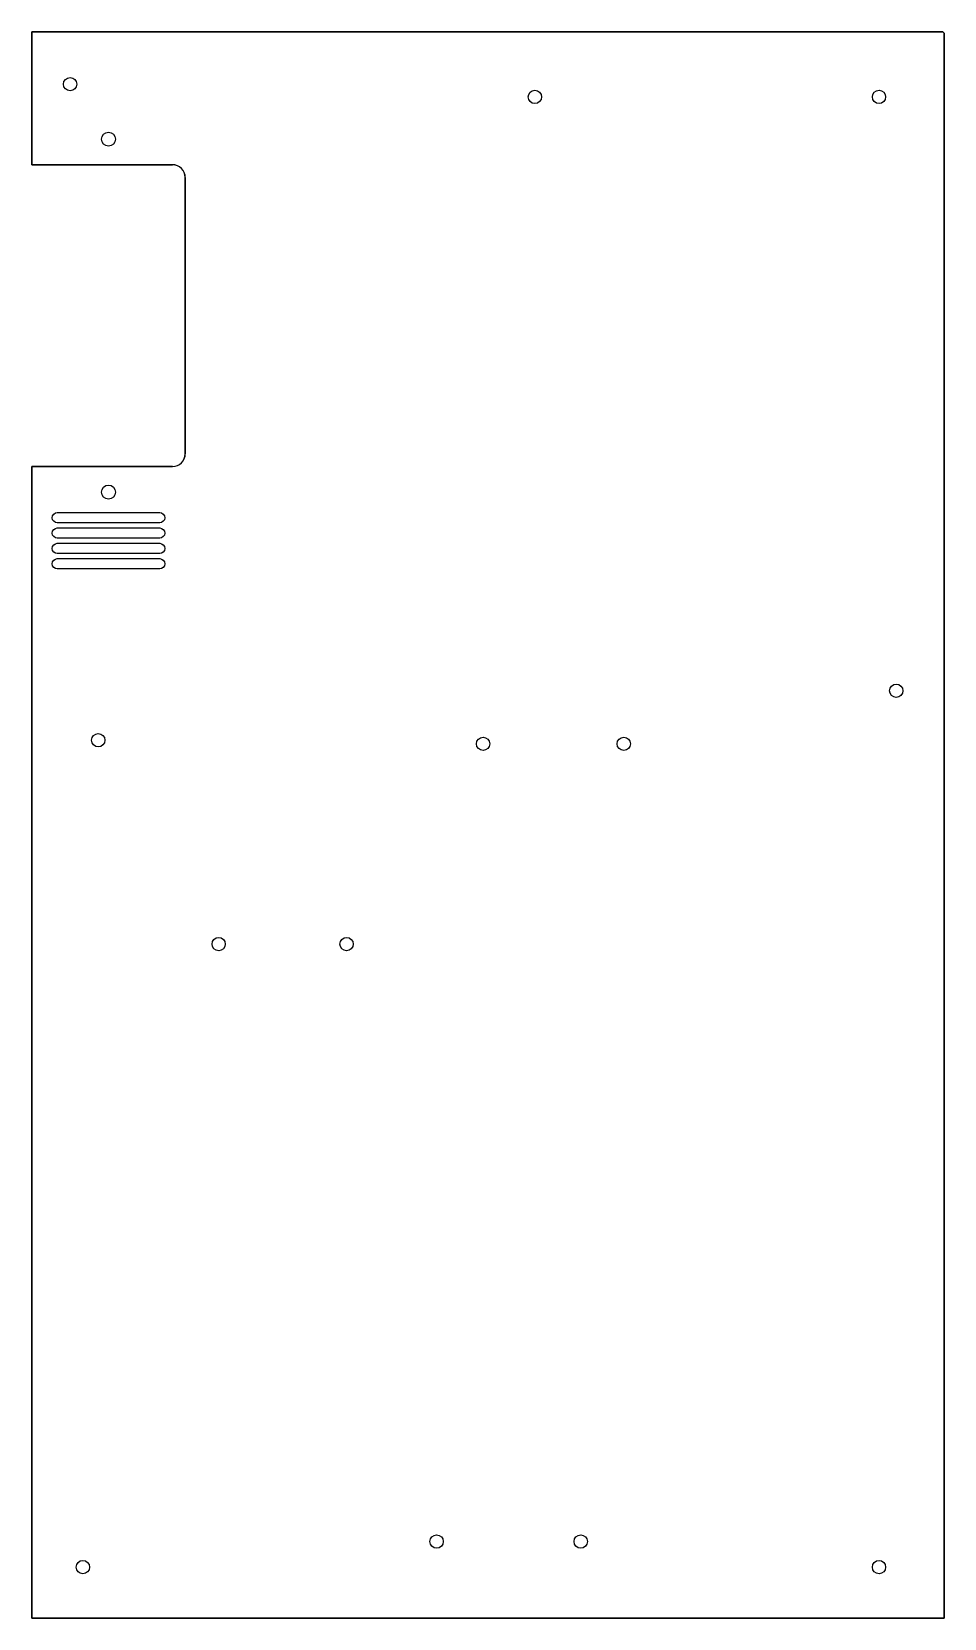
# Model space of a CAD drawing. Header units: millimetres. Extents: x -174 to 183, y -317 to 303.
import ezdxf

# ---------------------------------------------------------------- set-up
doc = ezdxf.new("R2010")
doc.units = ezdxf.units.MM
doc.layers.get('0').update_dxf_attribs({"linetype": 'CONTINUOUS'})

msp = doc.modelspace()

# ---------------------------------------------------------------- linework, layer by layer
for p, q in [((181.5, 303.4), (-174.15, 303.4)), ((-174.15, 303.4), (-174.15, 251.4)), ((182.5, -316.9), (182.5, 302.4)), ((-174.15, 251.4), (-119.15, 251.4)), ((-114.15, 246.4), (-114.15, 138.4)), ((-119.15, 133.4), (-174.15, 133.4)), ((-174.15, 133.4), (-174.15, -316.9)), ((-174.15, -316.9), (182.5, -316.9))]:
    msp.add_line(p, q)
for points in [[(-174.15, -316.9), (-174.15, 133.4), (-119.15, 133.4, 0.414214), (-114.15, 138.4), (-114.15, 246.4, 0.414214), (-119.15, 251.4), (-174.15, 251.4), (-174.15, 303.4), (181.5, 303.4, -0.414214), (182.5, 302.4), (182.5, -316.9)], [(-124.15, 115.4, -1), (-124.15, 111.4), (-164.15, 111.4, -1), (-164.15, 115.4)], [(-124.15, 115.4, -1), (-124.15, 111.4), (-164.15, 111.4, -1), (-164.15, 115.4)], [(-124.15, 109.4, -1), (-124.15, 105.4), (-164.15, 105.4, -1), (-164.15, 109.4)], [(-124.15, 109.4, -1), (-124.15, 105.4), (-164.15, 105.4, -1), (-164.15, 109.4)], [(-164.15, 99.4, -1), (-164.15, 103.4), (-124.15, 103.4, -1), (-124.15, 99.4)], [(-124.15, 103.4, -1), (-124.15, 99.4), (-164.15, 99.4, -1), (-164.15, 103.4)], [(-124.15, 97.4, -1), (-124.15, 93.4), (-164.15, 93.4, -1), (-164.15, 97.4)], [(-124.15, 97.4, -1), (-124.15, 93.4), (-164.15, 93.4, -1), (-164.15, 97.4)]]:
    msp.add_lwpolyline(points, format="xyb", close=True)
for centre, radius in [((-159.15, 282.9), 2.6), ((-159.15, 282.9), 2.6), ((22.5, 277.9), 2.6), ((22.5, 277.9), 2.6), ((157, 277.9), 2.6), ((157, 277.9), 2.6), ((-144.15, 261.4), 2.75), ((-144.15, 261.4), 2.75), ((-144.15, 123.4), 2.75), ((-144.15, 123.4), 2.75), ((163.75, 45.75), 2.6), ((163.75, 45.75), 2.6), ((-148.15, 26.4), 2.6), ((-148.15, 26.4), 2.6), ((2.25, 25), 2.6), ((2.25, 25), 2.6), ((57.25, 25), 2.6), ((57.25, 25), 2.6), ((-101.09, -53.29), 2.6), ((-101.09, -53.29), 2.6), ((-51.09, -53.29), 2.6), ((-51.09, -53.29), 2.6), ((-15.9, -286.9), 2.6), ((-15.9, -286.9), 2.6), ((40.4, -286.9), 2.6), ((40.4, -286.9), 2.6), ((-154.15, -296.9), 2.6), ((-154.15, -296.9), 2.6), ((157, -296.9), 2.6), ((157, -296.9), 2.6)]:
    msp.add_circle(centre, radius)
for centre, radius, start, end in [((181.5, 302.4), 1, 0, 90), ((-119.15, 246.4), 5, 0, 90), ((-119.15, 138.4), 5, -90, 0)]:
    msp.add_arc(centre, radius, start, end)

doc.saveas('drawing.dxf')
